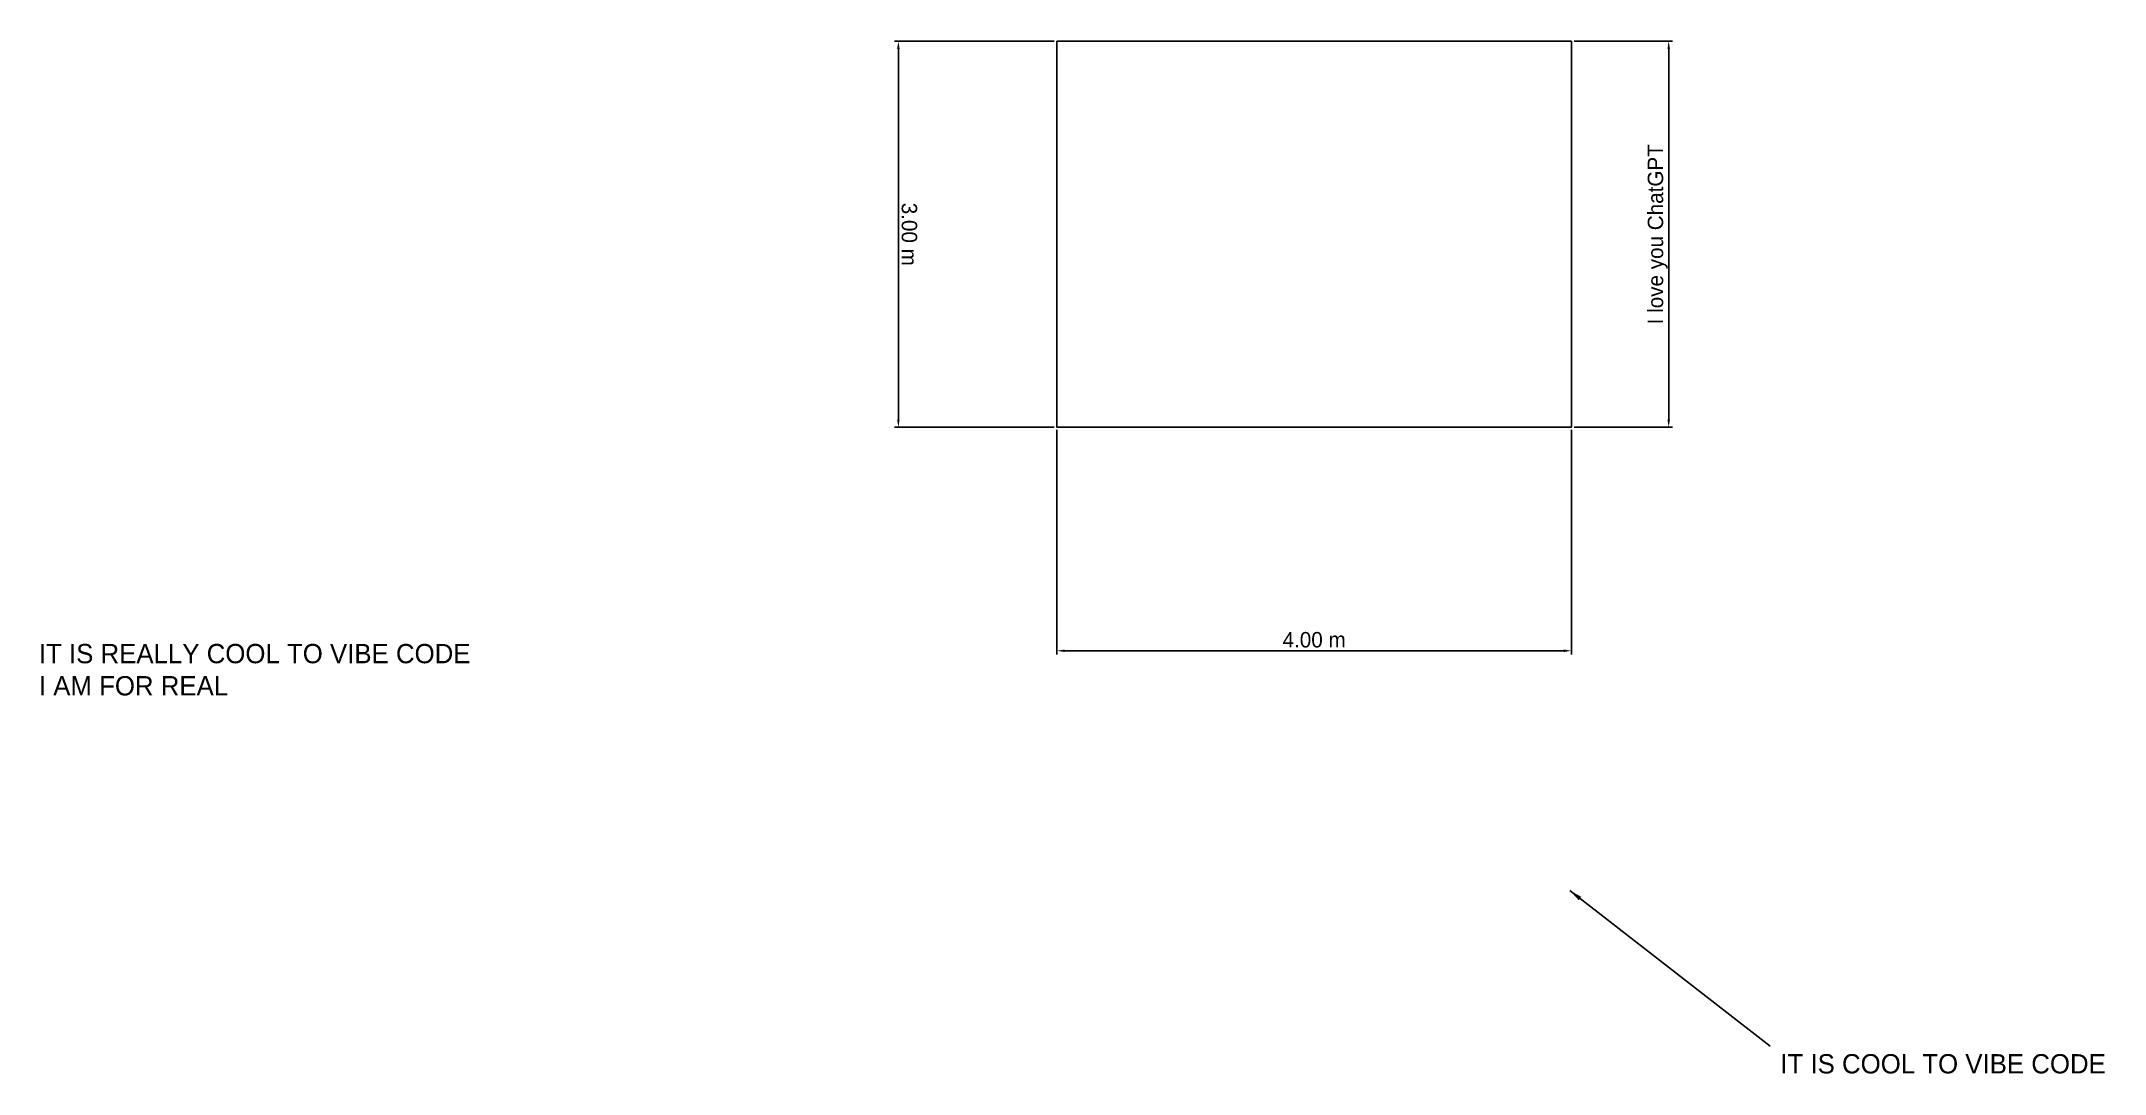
# Model space of a CAD drawing. Header units: metres. Extents: x -7.9 to 8.1, y -5 to 3.
import ezdxf

# ---------------------------------------------------------------- set-up
doc = ezdxf.new("R2010")
doc.units = ezdxf.units.M
doc.layers.add('Dimensions', color=7, linetype='Continuous')
doc.layers.add('Texts', color=7, linetype='Continuous')
doc.dimstyles.get("Standard").update_dxf_attribs({"dimtxt": 2.5, "dimasz": 2.5, "dimexe": 1.25, "dimexo": 0.625, "dimtad": 1, "dimcen": 2.5, "dimazin": 3, "dimtfac": 1, "dimtmove": 0, "dimatfit": 3})

msp = doc.modelspace()

# ---------------------------------------------------------------- linework, layer by layer
for p, q in [((4, 3), (0, 3)), ((0, 3), (0, 0)), ((0, 3, 2), (0, 0, 2)), ((4, 3, 2), (0, 3, 2)), ((0, 3), (0, 3, 2)), ((4, 0), (4, 3)), ((4, 0, 2), (4, 3, 2)), ((4, 3), (4, 3, 2)), ((0, 0), (4, 0)), ((0, 0, 2), (4, 0, 2)), ((0, 0), (0, 0, 2)), ((4, 0), (4, 0, 2))]:
    msp.add_line(p, q)

# ---------------------------------------------------------------- texts
at = {"layer": 'Texts', "char_height": 0.15, "attachment_point": 1}
for s, insert in [('IT IS REALLY COOL TO VIBE CODE\\PI AM FOR REAL', (-7.913, -1.684)), ('IT IS COOL TO VIBE CODE', (5.624, -4.872))]:
    msp.add_mtext(s, dxfattribs=dict(at, insert=insert))

# ---------------------------------------------------------------- dimensions: what is measured, and where the dimension line sits
at = {"layer": 'Dimensions'}
for base, p1, p2, angle, text in [((-1.232, 3), (0, 3), (0, 0), 270, '3.00 m'), ((4.756, 0), (4, 0), (4, 3), 90, 'I love you ChatGPT')]:
    msp.add_linear_dim(base=base, p1=p1, p2=p2, angle=angle, text=text, dimstyle='Standard', override={"dimscale": 1, "dimtxt": 0.12, "dimasz": 0.06, "dimexe": 0.03, "dimexo": 0.02, "dimgap": 0.025, "dimtad": 1, "dimfxlon": 0}, dxfattribs=at).render()
msp.add_linear_dim(base=(0, -1.737), p1=(0, 0), p2=(4, 0), text='4.00 m', dimstyle='Standard', override={"dimscale": 1, "dimtxt": 0.12, "dimasz": 0.06, "dimexe": 0.03, "dimexo": 0.02, "dimgap": 0.025, "dimtad": 1, "dimfxlon": 0}, dxfattribs=at).render()

# ---------------------------------------------------------------- meshes
mesh = msp.add_polyface()
corners = [(0, 3, 2), (0, 0, 2), (4, 0, 2), (4, 3, 2), (0, 3), (0, 0), (4, 0), (4, 3)]
mesh.append_faces([[corners[k] for k in face] for face in [(0, 1, 2, 3), (4, 5, 1, 0), (5, 6, 2, 1), (6, 7, 3, 2), (7, 4, 0, 3), (5, 4, 7, 6)]])

# ---------------------------------------------------------------- leaders
at = {"layer": 'Texts'}
msp.add_leader([(3.988, -3.601), (5.545, -4.811)], dimstyle='Standard', override={"dimscale": 1, "dimasz": 0.1}, dxfattribs=at)

doc.saveas('drawing.dxf')
